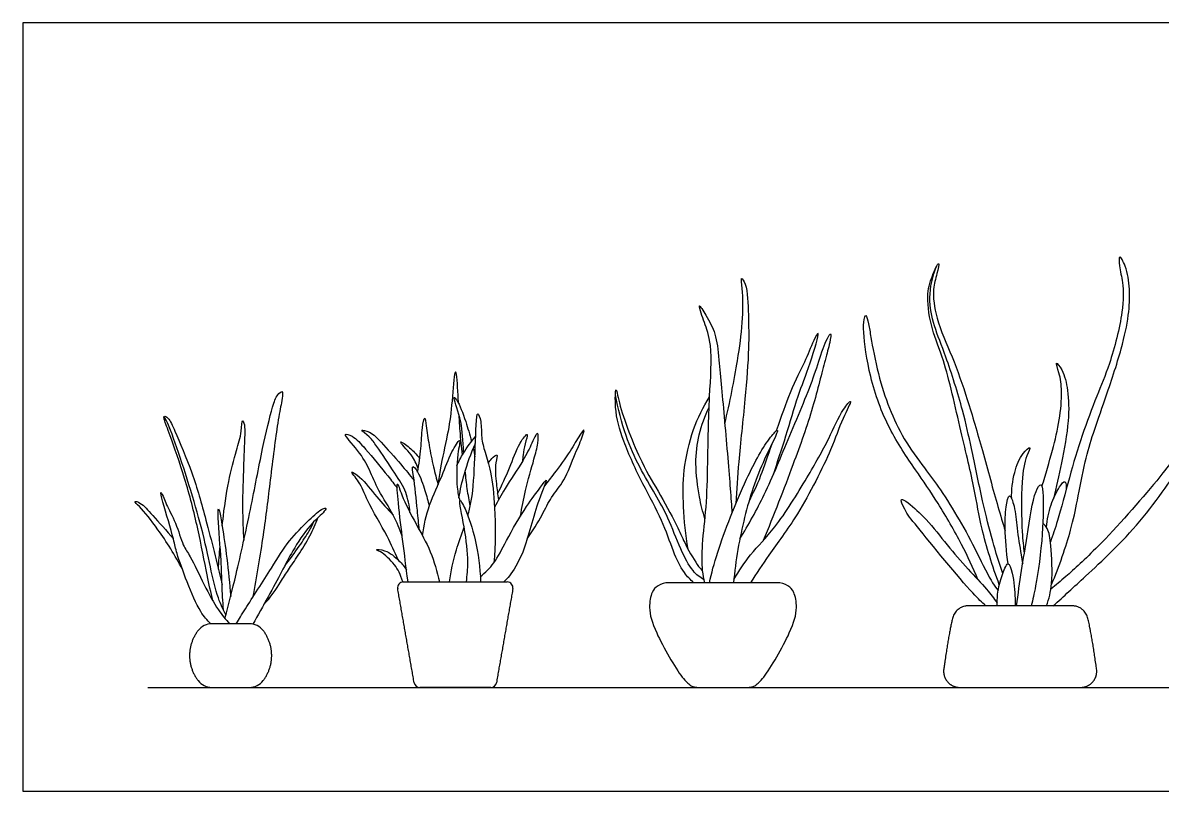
# Model space of a CAD drawing. Header units: millimetres. Extents: x 0.2 to 27.9, y 0.2 to 5.6.
# Drawn here: x 10.459 to 13.171, y 0.156 to 1.984 of the extents above; entities that cross this region are included whole.
import ezdxf

# ---------------------------------------------------------------- set-up
doc = ezdxf.new("R2010")
doc.units = ezdxf.units.MM
for name, color, linetype, true_color in [('AG-DIAGRAM', 7, 'Continuous', 0xfecc66), ('AG-PLANTS', 7, 'Continuous', 0x66ccff), ('X-VPRT', 6, 'Continuous', 0xff00ff)]:
    doc.layers.add(name, color=color, linetype=linetype, true_color=true_color)

msp = doc.modelspace()

# ---------------------------------------------------------------- linework, layer by layer
at = {"layer": 'AG-DIAGRAM'}
msp.add_line((10.7567, 0.4026), (15.5967, 0.4026), dxfattribs=at)
at = {"layer": 'AG-PLANTS'}
for points in [[(12.2548, 0.6519), (11.9971, 0.6519)], [(12.0676, 0.4026), (12.1843, 0.4026)]]:
    msp.add_lwpolyline(points, dxfattribs=at)
for centre, radius, start, end in [((11.3651, 0.64), 0.0136, 90, 189.9466), ((11.6125, 0.64), 0.0136, 350.0534, 90), ((10.9096, 0.5126), 0.0416, 90, 142.4563), ((10.9986, 0.5126), 0.0416, 37.5437, 90), ((10.9096, 0.4442), 0.0416, 217.5437, 270), ((10.9986, 0.4442), 0.0416, 270, 322.4563), ((11.4043, 0.4162), 0.0136, 189.9466, 270), ((11.5733, 0.4162), 0.0136, 270, 350.0534)]:
    msp.add_arc(centre, radius, start, end, dxfattribs=at)
for points, knots in [([(12.7836, 0.6471), (12.7674, 0.6903), (12.74, 0.7796), (12.7253, 0.8753), (12.6921, 1.0118), (12.6546, 1.1798), (12.6224, 1.251), (12.6091, 1.3332), (12.6206, 1.3765), (12.6435, 1.4253), (12.6346, 1.3824), (12.6235, 1.3498), (12.6322, 1.2771), (12.6732, 1.1888), (12.7089, 1.0864), (12.7434, 0.9678), (12.7765, 0.8447), (12.792, 0.7936), (12.7977, 0.7751)], [0, 0, 0, 0, 0.678208, 1.243911, 1.932193, 2.687635, 3.204792, 3.710964, 4.124077, 4.451703, 4.733357, 5.092016, 5.569975, 6.14238, 6.741784, 7.390317, 8.066753, 8.443456, 8.443456, 8.443456, 8.443456]), ([(12.9079, 0.6476), (12.9261, 0.6893), (12.9552, 0.7766), (12.9692, 0.8455), (12.9868, 0.9404), (13.0071, 1.0088), (13.0363, 1.0895), (13.0755, 1.2075), (13.0923, 1.2859), (13.0952, 1.35), (13.0876, 1.4007), (13.0674, 1.4376), (13.069, 1.4014), (13.0792, 1.3644), (13.0796, 1.2938), (13.0476, 1.1712), (13.0155, 1.0971), (12.979, 1.0003), (12.9506, 0.9045), (12.9232, 0.8001), (12.9112, 0.7657), (12.9053, 0.7488)], [0, 0, 0, 0, 0.673719, 1.167291, 1.722935, 2.210192, 2.744696, 3.390006, 3.90964, 4.364681, 4.795216, 5.083726, 5.346184, 5.7146, 6.196522, 6.843295, 7.370962, 7.946531, 8.536874, 9.128753, 9.551347, 9.551347, 9.551347, 9.551347]), ([(12.7918, 0.6736), (12.7832, 0.6992), (12.7668, 0.7524), (12.7431, 0.8464), (12.717, 0.9735), (12.6982, 1.0602), (12.6582, 1.1892), (12.6281, 1.2608), (12.613, 1.3303), (12.6246, 1.3815), (12.6345, 1.405)], [0, 0, 0, 0, 0.51887, 1.091803, 1.741951, 2.299357, 2.962067, 3.475396, 3.949917, 4.453883, 4.453883, 4.453883, 4.453883]), ([(12.1302, 1.0302), (12.1424, 1.0796), (12.1609, 1.1794), (12.1733, 1.2665), (12.1745, 1.3455), (12.1669, 1.3832), (12.1846, 1.3578), (12.1865, 1.2853), (12.1883, 1.2086), (12.1789, 1.0875), (12.1625, 0.94), (12.1586, 0.8736), (12.1567, 0.8405)], [0, 0, 0, 0, 0.807476, 1.43243, 2.021943, 2.337215, 2.597515, 3.155832, 3.737517, 4.458968, 5.257265, 5.909018, 5.909018, 5.909018, 5.909018]), ([(12.0824, 0.6519), (12.0802, 0.6611), (12.0757, 0.6865), (12.0759, 0.7453), (12.0875, 0.8347), (12.0898, 0.9391), (12.0924, 1.0928), (12.1024, 1.2114), (12.0826, 1.2705), (12.0746, 1.2902), (12.0655, 1.3212), (12.0884, 1.2834), (12.1104, 1.2435), (12.1169, 1.177), (12.1298, 1.0379), (12.1433, 0.8772), (12.146, 0.837), (12.1474, 0.8176)], [0.125176, 0.125176, 0.125176, 0.125176, 0.419168, 0.935583, 1.552674, 2.225628, 3.043846, 3.76386, 4.254505, 4.575151, 4.847907, 5.187194, 5.647325, 6.165275, 6.953813, 7.78344, 8.281997, 8.281997, 8.281997, 8.281997]), ([(12.7327, 0.6591), (12.7208, 0.6876), (12.6955, 0.7434), (12.6384, 0.8419), (12.5841, 0.9206), (12.5177, 1.0184), (12.4745, 1.1361), (12.4594, 1.2444), (12.4604, 1.2747), (12.4661, 1.2943), (12.474, 1.2639), (12.4777, 1.2346), (12.4946, 1.146), (12.5205, 1.0674), (12.5546, 0.9934), (12.6056, 0.9246), (12.6439, 0.8734), (12.6903, 0.8), (12.7288, 0.7274), (12.7657, 0.6509), (12.7764, 0.6393), (12.7811, 0.6336)], [0, 0, 0, 0, 0.554552, 1.164682, 1.731493, 2.352235, 3.011977, 3.606507, 3.925861, 4.109154, 4.368481, 4.702612, 5.241925, 5.777171, 6.296701, 6.824907, 7.288692, 7.817836, 8.361043, 8.879423, 9.150254, 9.150254, 9.150254, 9.150254]), ([(12.1661, 0.7559), (12.1869, 0.7904), (12.2277, 0.8625), (12.283, 0.9984), (12.3457, 1.1449), (12.3589, 1.2006), (12.386, 1.2588), (12.3794, 1.2176), (12.3679, 1.1797), (12.3396, 1.0621), (12.2928, 0.9318), (12.2466, 0.8115), (12.2214, 0.7519)], [0, 0, 0, 0, 0.718659, 1.525386, 2.340527, 2.871359, 3.282253, 3.58013, 4.013231, 4.714967, 5.501276, 6.411038, 6.411038, 6.411038, 6.411038]), ([(12.2451, 0.9075), (12.2556, 0.9388), (12.2763, 1.0001), (12.304, 1.0984), (12.3312, 1.1636), (12.3606, 1.2625), (12.3386, 1.2234), (12.3195, 1.1715), (12.2912, 1.1237), (12.2641, 1.0462), (12.2529, 1.0134)], [0, 0, 0, 0, 0.650474, 1.297653, 1.899231, 2.454436, 2.743657, 3.23459, 3.821347, 4.248449, 4.248449, 4.248449, 4.248449]), ([(12.8852, 0.8815), (12.8944, 0.9097), (12.9102, 0.9667), (12.9281, 1.0375), (12.9335, 1.1067), (12.9284, 1.1466), (12.9146, 1.1834), (12.9371, 1.1545), (12.9484, 1.108), (12.9506, 1.0354), (12.9319, 0.9361), (12.9197, 0.8797), (12.9124, 0.8513)], [0, 0, 0, 0, 0.543312, 1.041081, 1.514501, 1.900784, 2.178771, 2.43651, 2.846295, 3.337936, 3.917247, 4.457377, 4.457377, 4.457377, 4.457377]), ([(11.4965, 1.079), (11.4962, 1.0851), (11.4945, 1.1164), (11.4917, 1.1603), (11.485, 1.1437), (11.4808, 1.0684), (11.4713, 1.0066), (11.4526, 0.9254), (11.4496, 0.8989), (11.448, 0.8856)], [1.041429, 1.041429, 1.041429, 1.041429, 1.172427, 1.692449, 1.866753, 2.465288, 3.057436, 3.682976, 4.125448, 4.125448, 4.125448, 4.125448]), ([(12.0568, 0.6519), (12.0484, 0.659), (12.0279, 0.6797), (12.0067, 0.728), (11.9812, 0.8029), (11.9342, 0.8864), (11.8873, 0.9877), (11.8677, 1.0595), (11.8706, 1.1284), (11.8788, 1.0679), (11.9304, 0.9351), (11.9756, 0.8651), (12.0201, 0.7818), (12.0345, 0.7448), (12.0667, 0.6895), (12.0742, 0.6838), (12.0775, 0.6806)], [0.158745, 0.158745, 0.158745, 0.158745, 0.462478, 0.957285, 1.535419, 2.181726, 2.870784, 3.465227, 3.888395, 4.259871, 5.058765, 5.68566, 6.29717, 6.73451, 7.238614, 7.481392, 7.481392, 7.481392, 7.481392]), ([(10.9406, 0.5668), (10.9499, 0.6018), (10.9679, 0.6724), (11.0024, 0.8276), (11.0279, 0.9647), (11.0521, 1.0669), (11.0629, 1.0974), (11.0772, 1.11), (11.0778, 1.0988), (11.0747, 1.0773), (11.0646, 1.028), (11.0477, 0.8914), (11.033, 0.7699), (11.0157, 0.6664), (11.0064, 0.6166)], [0, 0, 0, 0, 0.829463, 1.82965, 2.796168, 3.597832, 4.046697, 4.325499, 4.524986, 4.887152, 5.445743, 6.37264, 7.290534, 8.222987, 8.222987, 8.222987, 8.222987]), ([(11.5088, 0.9612), (11.5085, 0.9652), (11.5063, 0.9967), (11.5055, 1.0358), (11.4807, 1.1004), (11.4964, 1.0831), (11.5118, 1.0426), (11.5233, 1.0045), (11.5274, 0.9884)], [1.058151, 1.058151, 1.058151, 1.058151, 1.143388, 1.734949, 2.230933, 2.446925, 2.971082, 3.341836, 3.341836, 3.341836, 3.341836]), ([(12.081, 0.6584), (12.0713, 0.6646), (12.0514, 0.6792), (12.0236, 0.7328), (11.9962, 0.8069), (11.9653, 0.862), (11.9255, 0.9282), (11.8933, 1.0016), (11.8757, 1.066), (11.8699, 1.0989)], [0, 0, 0, 0, 0.382822, 0.885451, 1.469115, 1.991147, 2.558084, 3.146352, 3.799932, 3.799932, 3.799932, 3.799932]), ([(12.0427, 0.7319), (12.037, 0.7651), (12.0308, 0.8328), (12.0302, 0.9192), (12.0525, 1.0179), (12.0788, 1.0695), (12.0941, 1.094)], [0, 0, 0, 0, 0.656589, 1.266934, 1.916775, 2.525016, 2.525016, 2.525016, 2.525016]), ([(12.083, 0.8037), (12.0777, 0.8211), (12.0687, 0.8561), (12.0583, 0.9363), (12.067, 1.004), (12.0828, 1.0489), (12.093, 1.0698)], [0, 0, 0, 0, 0.481817, 1.063506, 1.606817, 2.152725, 2.152725, 2.152725, 2.152725]), ([(12.1519, 0.6597), (12.1642, 0.68), (12.1906, 0.7218), (12.2538, 0.7823), (12.3263, 0.9018), (12.3777, 0.9913), (12.406, 1.059), (12.4389, 1.0965), (12.4053, 1.0335), (12.3853, 0.9674), (12.3061, 0.812), (12.2382, 0.7239), (12.2057, 0.6738), (12.1914, 0.6519)], [0, 0, 0, 0, 0.55, 1.16127, 1.934263, 2.609533, 3.185027, 3.510953, 3.943549, 4.529377, 5.384459, 6.098974, 6.641275, 6.641275, 6.641275, 6.641275]), ([(10.9116, 0.6087), (10.907, 0.6292), (10.8975, 0.6712), (10.8764, 0.7834), (10.8473, 0.8968), (10.812, 0.9972), (10.7966, 1.0376), (10.7941, 1.0503), (10.8089, 1.0427), (10.8229, 1.0086), (10.8661, 0.9091), (10.8954, 0.8012), (10.9222, 0.6988), (10.9336, 0.6473)], [0, 0, 0, 0, 0.632396, 1.47433, 2.359534, 3.184157, 3.696922, 3.907372, 4.156605, 4.630589, 5.452061, 6.314122, 7.315193, 7.315193, 7.315193, 7.315193]), ([(10.943, 0.5756), (10.9362, 0.5885), (10.9228, 0.6151), (10.904, 0.6948), (10.887, 0.7837), (10.8273, 0.9754), (10.8027, 1.0365), (10.7959, 1.0477)], [0, 0, 0, 0, 0.550872, 1.278177, 2.101508, 3.304455, 3.97288, 3.97288, 3.97288, 3.97288]), ([(10.934, 0.7873), (10.9344, 0.7909), (10.9387, 0.8281), (10.9475, 0.8904), (10.9666, 0.9655), (10.9811, 1.0067), (10.9803, 1.0428), (10.989, 1.0289), (10.9866, 0.9794), (10.9848, 0.9285), (10.9812, 0.8359), (10.9837, 0.7779), (10.9855, 0.7524)], [0.769135, 0.769135, 0.769135, 0.769135, 0.850953, 1.629815, 2.321995, 2.871941, 3.271346, 3.479692, 4.031605, 4.620661, 5.411685, 6.025477, 6.025477, 6.025477, 6.025477]), ([(11.3991, 0.9153), (11.4024, 0.9339), (11.4082, 0.9715), (11.4086, 1.0153), (11.4165, 1.054), (11.42, 1.0198), (11.4263, 0.9792), (11.4363, 0.9271), (11.4439, 0.8994), (11.448, 0.8856)], [0, 0, 0, 0, 0.526736, 1.016209, 1.357261, 1.663616, 2.13864, 2.647142, 3.108794, 3.108794, 3.108794, 3.108794]), ([(11.5056, 0.956), (11.5036, 0.9751), (11.5007, 1.0031), (11.4987, 1.037), (11.4981, 1.0497)], [0, 0, 0, 0, 0.5310305, 0.8257771, 0.8257771, 0.8257771, 0.8257771]), ([(11.5186, 0.8114), (11.5197, 0.8152), (11.5294, 0.8504), (11.535, 0.918), (11.5376, 1.0183), (11.5405, 1.0646), (11.5522, 1.0323), (11.5497, 0.9973), (11.5598, 0.9614), (11.5748, 0.9132), (11.5847, 0.8272), (11.5845, 0.7423), (11.5804, 0.699)], [1.248536, 1.248536, 1.248536, 1.248536, 1.33228, 2.026127, 2.74729, 3.111435, 3.425133, 3.854912, 4.276828, 4.767429, 5.41591, 6.213915, 6.213915, 6.213915, 6.213915]), ([(12.9115, 0.5968), (12.9376, 0.6197), (12.9916, 0.6699), (13.1233, 0.7917), (13.2221, 0.9428), (13.2712, 0.997), (13.2791, 1.0247), (13.2796, 1.0345), (13.2574, 1.0164), (13.2186, 0.975), (13.1592, 0.8911), (13.0235, 0.7394), (12.9447, 0.6684), (12.9185, 0.6464), (12.9065, 0.6366)], [0.01818, 0.01818, 0.01818, 0.01818, 0.599404, 1.380385, 2.16314, 2.646376, 2.937708, 3.060562, 3.320418, 3.755474, 4.346869, 5.179755, 5.771749, 6.164921, 6.164921, 6.164921, 6.164921]), ([(11.3626, 0.7623), (11.3563, 0.7795), (11.3433, 0.8135), (11.3054, 0.87), (11.2848, 0.9215), (11.2622, 0.9632), (11.2155, 1.0117), (11.2487, 0.9998), (11.2753, 0.9706), (11.3286, 0.9057), (11.3431, 0.8869), (11.3505, 0.8772)], [0, 0, 0, 0, 0.521987, 1.109564, 1.629142, 2.154764, 2.65054, 2.950982, 3.43543, 4.090062, 4.525925, 4.525925, 4.525925, 4.525925]), ([(11.3809, 0.8189), (11.3797, 0.8352), (11.373, 0.8696), (11.3463, 0.9113), (11.3016, 0.9767), (11.2883, 0.9967), (11.2567, 1.0195), (11.2899, 1.0099), (11.3127, 0.9864), (11.36, 0.9333), (11.3804, 0.9082), (11.3909, 0.8949)], [0, 0, 0, 0, 0.488984, 1.004985, 1.631799, 2.019978, 2.372639, 2.692901, 3.136212, 3.738764, 4.25077, 4.25077, 4.25077, 4.25077]), ([(11.6441, 0.8107), (11.6474, 0.8311), (11.6544, 0.8701), (11.6762, 0.9456), (11.6855, 0.9792), (11.6874, 1.011), (11.6786, 1.0016), (11.6703, 0.9818), (11.6502, 0.94), (11.606, 0.8761), (11.5904, 0.8465), (11.5823, 0.8315)], [0, 0, 0, 0, 0.55082, 1.166005, 1.607497, 1.936178, 2.116555, 2.441421, 2.928401, 3.560566, 4.068547, 4.068547, 4.068547, 4.068547]), ([(11.5896, 0.8635), (11.5994, 0.8839), (11.6195, 0.924), (11.6367, 0.9798), (11.6658, 1.0153), (11.6532, 0.979), (11.6505, 0.9614), (11.6489, 0.9459), (11.6484, 0.9403)], [0, 0, 0, 0, 0.583701, 1.147986, 1.518821, 1.851311, 2.212655, 2.403188, 2.403188, 2.403188, 2.403188]), ([(11.6601, 0.7561), (11.6724, 0.7747), (11.6963, 0.812), (11.7162, 0.8565), (11.7502, 0.8941), (11.7732, 0.9582), (11.7912, 0.9968), (11.7977, 1.0212), (11.7823, 0.9996), (11.763, 0.9642), (11.7241, 0.9118), (11.709, 0.8924), (11.7012, 0.8827)], [0, 0, 0, 0, 0.583977, 1.074809, 1.583751, 2.167274, 2.647938, 2.908465, 3.188869, 3.666453, 4.244333, 4.684237, 4.684237, 4.684237, 4.684237]), ([(12.0936, 0.6519), (12.099, 0.6751), (12.1137, 0.7334), (12.1774, 0.8976), (12.2305, 0.9906), (12.2675, 1.0299), (12.215, 0.9318), (12.175, 0.813), (12.1558, 0.7046), (12.1512, 0.6519)], [0.107028, 0.107028, 0.107028, 0.107028, 0.621579, 1.513148, 2.214259, 2.528582, 3.093904, 3.884242, 4.66848, 4.66848, 4.66848, 4.66848]), ([(11.4005, 0.9235), (11.3959, 0.935), (11.3891, 0.9539), (11.35, 0.992), (11.3701, 0.9823), (11.3922, 0.9623), (11.4003, 0.9528), (11.4042, 0.9477)], [0, 0, 0, 0, 0.430479, 0.884688, 1.115466, 1.529815, 1.844877, 1.844877, 1.844877, 1.844877]), ([(11.4107, 0.7638), (11.4144, 0.7885), (11.4245, 0.8371), (11.4587, 0.9065), (11.476, 0.9577), (11.5049, 1.0043), (11.4913, 0.952), (11.4916, 0.8791), (11.4968, 0.8573), (11.4994, 0.8465)], [0, 0, 0, 0, 0.605274, 1.22328, 1.773951, 2.181213, 2.578546, 3.197277, 3.601128, 3.601128, 3.601128, 3.601128]), ([(11.4926, 0.9309), (11.4973, 0.941), (11.5074, 0.9607), (11.5267, 0.9883), (11.5374, 1.0008)], [0, 0, 0, 0, 0.408575, 0.9162453, 0.9162453, 0.9162453, 0.9162453]), ([(11.4976, 0.854), (11.5009, 0.8733), (11.5091, 0.9116), (11.5263, 0.9602), (11.5367, 0.9834)], [0, 0, 0, 0, 0.535976, 1.153817, 1.153817, 1.153817, 1.153817]), ([(12.2421, 0.9816), (12.2324, 0.9531), (12.2102, 0.8885), (12.1976, 0.866), (12.1879, 0.8459)], [4.3866592, 4.3866592, 4.3866592, 4.3866592, 4.7652755, 5.2992036, 5.2992036, 5.2992036, 5.2992036]), ([(11.5672, 0.9366), (11.5697, 0.9406), (11.5744, 0.9465), (11.5923, 0.9624), (11.5819, 0.9336), (11.5864, 0.8865), (11.5896, 0.862), (11.5921, 0.8495)], [0, 0, 0, 0, 0.269014, 0.547673, 0.848514, 1.343465, 1.774839, 1.774839, 1.774839, 1.774839]), ([(12.8131, 0.8518), (12.8121, 0.8727), (12.8181, 0.914), (12.835, 0.9571), (12.8622, 0.9807), (12.8447, 0.9481), (12.8352, 0.8918), (12.8369, 0.7719), (12.841, 0.7385), (12.8431, 0.7213)], [0, 0, 0, 0, 0.456205, 0.862724, 1.123289, 1.382548, 1.841759, 2.468941, 2.884501, 2.884501, 2.884501, 2.884501]), ([(11.403, 0.7779), (11.4016, 0.7934), (11.3985, 0.823), (11.3912, 0.9001), (11.3837, 0.936), (11.4027, 0.9138), (11.4171, 0.8708), (11.424, 0.8465), (11.4268, 0.8338)], [0, 0, 0, 0, 0.477359, 1.109372, 1.443428, 1.74137, 2.230177, 2.667502, 2.667502, 2.667502, 2.667502]), ([(11.3526, 0.7064), (11.3443, 0.7254), (11.3288, 0.7622), (11.2776, 0.8457), (11.2649, 0.8888), (11.2324, 0.9228), (11.2675, 0.9016), (11.3011, 0.8546), (11.3279, 0.8269), (11.3412, 0.8125)], [0, 0, 0, 0, 0.558126, 1.253469, 1.757602, 2.137414, 2.483716, 3.053139, 3.60824, 3.60824, 3.60824, 3.60824]), ([(11.5245, 0.8346), (11.5218, 0.8484), (11.5181, 0.8666), (11.514, 0.9026), (11.5125, 0.9179)], [0, 0, 0, 0, 0.4548134, 0.7666492, 0.7666492, 0.7666492, 0.7666492]), ([(11.5484, 0.6662), (11.5601, 0.6757), (11.5835, 0.698), (11.61, 0.753), (11.6568, 0.8339), (11.6883, 0.8739), (11.7135, 0.9088), (11.6807, 0.8392), (11.6561, 0.7263), (11.62, 0.6692), (11.6091, 0.6581), (11.6045, 0.6536)], [0, 0, 0, 0, 0.490266, 1.047078, 1.737626, 2.280115, 2.610519, 3.107604, 3.909151, 4.481549, 4.793405, 4.793405, 4.793405, 4.793405]), ([(11.3764, 0.6536), (11.3715, 0.6903), (11.3639, 0.7516), (11.3539, 0.8315), (11.3479, 0.9035), (11.3627, 0.853), (11.3955, 0.7906), (11.4309, 0.7288), (11.4457, 0.6783), (11.451, 0.6536)], [0.041386, 0.041386, 0.041386, 0.041386, 0.682601, 1.356092, 1.823901, 2.194726, 2.817538, 3.430553, 4.016148, 4.016148, 4.016148, 4.016148]), ([(12.8249, 0.5968), (12.8316, 0.6524), (12.8496, 0.7572), (12.8642, 0.8624), (12.8842, 0.8924), (12.8893, 0.8599), (12.8883, 0.7656), (12.8726, 0.6505), (12.8633, 0.6117), (12.8595, 0.5968)], [0.036153, 0.036153, 0.036153, 0.036153, 0.763493, 1.363775, 1.622705, 1.871819, 2.446326, 3.089909, 3.450336, 3.450336, 3.450336, 3.450336]), ([(12.8959, 0.7839), (12.8975, 0.8019), (12.905, 0.8368), (12.9233, 0.8767), (12.9428, 0.9), (12.9432, 0.8796), (12.9426, 0.8735)], [0, 0, 0, 0, 0.423881, 0.820533, 1.062937, 1.310326, 1.310326, 1.310326, 1.310326]), ([(10.8393, 0.6834), (10.8224, 0.7164), (10.7846, 0.7763), (10.7419, 0.829), (10.7215, 0.8477), (10.7434, 0.8416), (10.7676, 0.812), (10.8014, 0.7758), (10.8178, 0.756)], [0, 0, 0, 0, 0.838817, 1.506163, 1.821133, 2.096003, 2.614238, 3.243482, 3.243482, 3.243482, 3.243482]), ([(10.9067, 0.5541), (10.8982, 0.5627), (10.8786, 0.5842), (10.8504, 0.6526), (10.825, 0.7216), (10.8192, 0.7549), (10.7943, 0.8369), (10.785, 0.8747), (10.7967, 0.8516), (10.8008, 0.8369), (10.8256, 0.7936), (10.8393, 0.7404), (10.8597, 0.714), (10.8908, 0.6454), (10.9212, 0.59), (10.9422, 0.5644), (10.9516, 0.5542)], [0.066244, 0.066244, 0.066244, 0.066244, 0.519796, 1.221648, 1.894939, 2.373557, 3.131976, 3.515512, 3.815915, 4.1488, 4.704898, 5.293923, 5.752381, 6.436448, 7.097378, 7.564993, 7.564993, 7.564993, 7.564993]), ([(11.5152, 0.6536), (11.5173, 0.6691), (11.5205, 0.7056), (11.5131, 0.7757), (11.4927, 0.8655), (11.5165, 0.8206), (11.539, 0.7545), (11.5481, 0.6875), (11.5489, 0.6536)], [0.058946, 0.058946, 0.058946, 0.058946, 0.511379, 1.151281, 1.710236, 2.057371, 2.676335, 3.359706, 3.359706, 3.359706, 3.359706]), ([(12.7517, 0.5968), (12.742, 0.6057), (12.7162, 0.6281), (12.5867, 0.7867), (12.5607, 0.8194), (12.5444, 0.8573), (12.5719, 0.839), (12.6118, 0.8021), (12.6596, 0.7412), (12.7074, 0.6847), (12.754, 0.6376), (12.7705, 0.6148), (12.7784, 0.6036)], [0.059214, 0.059214, 0.059214, 0.059214, 0.410553, 1.235648, 1.650789, 1.934951, 2.180218, 2.61916, 3.129896, 3.632714, 4.097375, 4.467389, 4.467389, 4.467389, 4.467389]), ([(12.805, 0.6967), (12.8002, 0.7245), (12.7964, 0.781), (12.7982, 0.8261), (12.8067, 0.8717), (12.822, 0.8286), (12.8254, 0.782), (12.8332, 0.7306), (12.8381, 0.7042), (12.8393, 0.6974)], [0, 0, 0, 0, 0.529948, 0.942626, 1.244996, 1.544069, 1.962727, 2.42485, 2.586234, 2.586234, 2.586234, 2.586234]), ([(10.9371, 0.587), (10.9357, 0.6071), (10.933, 0.6494), (10.9324, 0.7029), (10.924, 0.7988), (10.9238, 0.8319), (10.9288, 0.8193), (10.935, 0.7821), (10.9458, 0.7082), (10.9518, 0.6495), (10.9542, 0.6192)], [0, 0, 0, 0, 0.618726, 1.222256, 2.022498, 2.392463, 2.585584, 3.068773, 3.765377, 4.524817, 4.524817, 4.524817, 4.524817]), ([(10.9676, 0.5542), (10.9743, 0.5655), (10.9913, 0.5941), (11.0531, 0.6878), (11.0902, 0.7509), (11.1384, 0.7994), (11.1698, 0.828), (11.1839, 0.8307), (11.1721, 0.8147), (11.14, 0.7887), (11.0998, 0.7256), (11.0755, 0.6764), (11.0301, 0.5944), (11.0072, 0.5533)], [0.090033, 0.090033, 0.090033, 0.090033, 0.560273, 1.412366, 2.113356, 2.772026, 3.287252, 3.501354, 3.780998, 4.307483, 4.98384, 5.592192, 6.526914, 6.526914, 6.526914, 6.526914]), ([(11.033, 0.5998), (11.0495, 0.6166), (11.0713, 0.6506), (11.0914, 0.683), (11.1161, 0.7177), (11.1428, 0.7612), (11.1564, 0.792), (11.1619, 0.8066)], [0, 0, 0, 0, 0.66884, 1.118586, 1.627054, 2.213335, 2.718605, 2.718605, 2.718605, 2.718605]), ([(11.0827, 0.6914), (11.0948, 0.7069), (11.1174, 0.7384), (11.1392, 0.771), (11.1493, 0.7902), (11.1529, 0.7979)], [0, 0, 0, 0, 0.611112, 1.134252, 1.468369, 1.468369, 1.468369, 1.468369]), ([(12.8963, 0.5968), (12.9019, 0.6137), (12.9123, 0.6511), (12.9072, 0.738), (12.9017, 0.7788), (12.8914, 0.7899), (12.8874, 0.7934)], [0.043968, 0.043968, 0.043968, 0.043968, 0.447578, 0.993862, 1.367468, 1.566933, 1.566933, 1.566933, 1.566933]), ([(11.4747, 0.6536), (11.479, 0.6792), (11.4866, 0.7207), (11.5035, 0.7657), (11.5098, 0.7841)], [0.035208, 0.035208, 0.035208, 0.035208, 0.636001, 1.046954, 1.046954, 1.046954, 1.046954]), ([(11.3639, 0.6536), (11.3582, 0.6722), (11.3459, 0.6961), (11.3145, 0.7251), (11.2947, 0.7316), (11.3254, 0.7307), (11.3555, 0.7051), (11.3673, 0.6903), (11.3726, 0.6824)], [0.040195, 0.040195, 0.040195, 0.040195, 0.463709, 0.955861, 1.196578, 1.52799, 2.001212, 2.383904, 2.383904, 2.383904, 2.383904]), ([(12.7784, 0.5968), (12.7782, 0.6146), (12.7822, 0.6504), (12.7955, 0.6834), (12.805, 0.7039), (12.8176, 0.6709), (12.8213, 0.6218), (12.8214, 0.6022), (12.8212, 0.5968)], [0.06815, 0.06815, 0.06815, 0.06815, 0.451772, 0.815511, 1.021751, 1.306915, 1.755308, 1.932269, 1.932269, 1.932269, 1.932269]), ([(11.9971, 0.6519), (11.9882, 0.6519), (11.9698, 0.6463), (11.9553, 0.6294), (11.9476, 0.5891), (11.964, 0.5321), (12.0248, 0.4269), (12.0474, 0.4083), (12.0551, 0.4034), (12.0649, 0.4026), (12.0676, 0.4026)], [7.930396, 7.930396, 7.930396, 7.930396, 8.268577, 8.566833, 8.961338, 9.479743, 10.199171, 10.54559, 10.766504, 10.954075, 10.954075, 10.954075, 10.954075]), ([(12.1843, 0.4026), (12.187, 0.4026), (12.1969, 0.4034), (12.2045, 0.4083), (12.2271, 0.4269), (12.288, 0.5321), (12.3043, 0.5891), (12.2966, 0.6294), (12.2821, 0.6463), (12.2637, 0.6519), (12.2548, 0.6519)], [3.807146, 3.807146, 3.807146, 3.807146, 3.994716, 4.215631, 4.562049, 5.281478, 5.799882, 6.194388, 6.492643, 6.830825, 6.830825, 6.830825, 6.830825])]:
    msp.add_open_spline(points, degree=3, knots=knots, dxfattribs=at)
for points, degree in [([(11.5315, 0.9713), (11.533, 0.9647), (11.5344, 0.958), (11.5355, 0.9514)], 3), ([(10.9251, 0.684), (10.9261, 0.702), (10.9275, 0.7203), (10.9291, 0.7384)], 3), ([(11.3651, 0.6536), (11.4269, 0.6536), (11.4888, 0.6536)], 2), ([(11.4888, 0.6536), (11.5507, 0.6536), (11.6125, 0.6536)], 2), ([(11.3909, 0.4139), (11.3713, 0.5258), (11.3517, 0.6377)], 2), ([(11.6259, 0.6377), (11.6063, 0.5258), (11.5867, 0.4139)], 2), ([(10.9986, 0.5542), (10.9541, 0.5542), (10.9096, 0.5542)], 2), ([(10.9096, 0.4026), (10.9541, 0.4026), (10.9986, 0.4026)], 2), ([(11.4888, 0.4026), (11.4466, 0.4026), (11.4043, 0.4026)], 2), ([(11.5733, 0.4026), (11.531, 0.4026), (11.4888, 0.4026)], 2)]:
    msp.add_open_spline(points, degree=degree, dxfattribs=at)
for points, weights, knots in [([(12.6896, 0.4026), (12.671, 0.4026), (12.6594, 0.4171), (12.6479, 0.4316), (12.652, 0.4497), (12.6621, 0.5232), (12.6721, 0.5669), (12.679, 0.5968), (12.7097, 0.5968), (12.7471, 0.5968), (12.817, 0.5968), (12.887, 0.5968), (12.957, 0.5968), (12.9877, 0.5968), (12.9946, 0.5669), (13.0046, 0.5232), (13.0147, 0.4497), (13.0188, 0.4316), (13.0072, 0.4171), (12.9957, 0.4026), (12.9771, 0.4026), (12.8971, 0.4026), (12.817, 0.4026), (12.737, 0.4026), (12.6896, 0.4026)], [1, 0.9008308078, 1, 0.9008308078, 1, 1, 1, 0.782227977249, 1, 1, 1, 1, 1, 0.782227977249, 1, 1, 1, 0.9008308078, 1, 0.9008308078, 1, 1, 1, 1, 1], [-1.254758, -1.254758, -1.254758, -1.15169, -1.15169, -1.048621, -1.048621, -0.788105, -0.788105, -0.633758, -0.633758, -0.1247, -0.1247, 0.384358, 0.384358, 0.538706, 0.538706, 0.799221, 0.799221, 0.90229, 0.90229, 1.005359, 1.005359, 1.48196, 1.48196, 1.958561, 1.958561, 1.958561]), ([(10.8766, 0.5379), (10.8564, 0.5116), (10.8564, 0.4784), (10.8564, 0.4452), (10.8766, 0.4188)], [0.962274608062, 0.928776475807, 1, 0.928776492788, 0.962274592089], [8.1755084, 8.1755084, 8.1755084, 8.5793038, 8.5793038, 8.983099, 8.983099, 8.983099]), ([(11.0316, 0.4188), (11.0518, 0.4452), (11.0518, 0.4784), (11.0518, 0.5116), (11.0316, 0.5379)], [0.962274592089, 0.928776492788, 1, 0.928776492788, 0.962274592089], [5.9774166, 5.9774166, 5.9774166, 6.3812119, 6.3812119, 6.7850072, 6.7850072, 6.7850072])]:
    msp.add_rational_spline(points, weights, degree=2, knots=knots, dxfattribs=at)
at = {"layer": 'X-VPRT'}
msp.add_lwpolyline([(10.4594, 1.9844), (10.4594, 0.1556), (15.9458, 0.1556), (15.9458, 1.9844)], close=True, dxfattribs=at)

doc.saveas('drawing.dxf')
